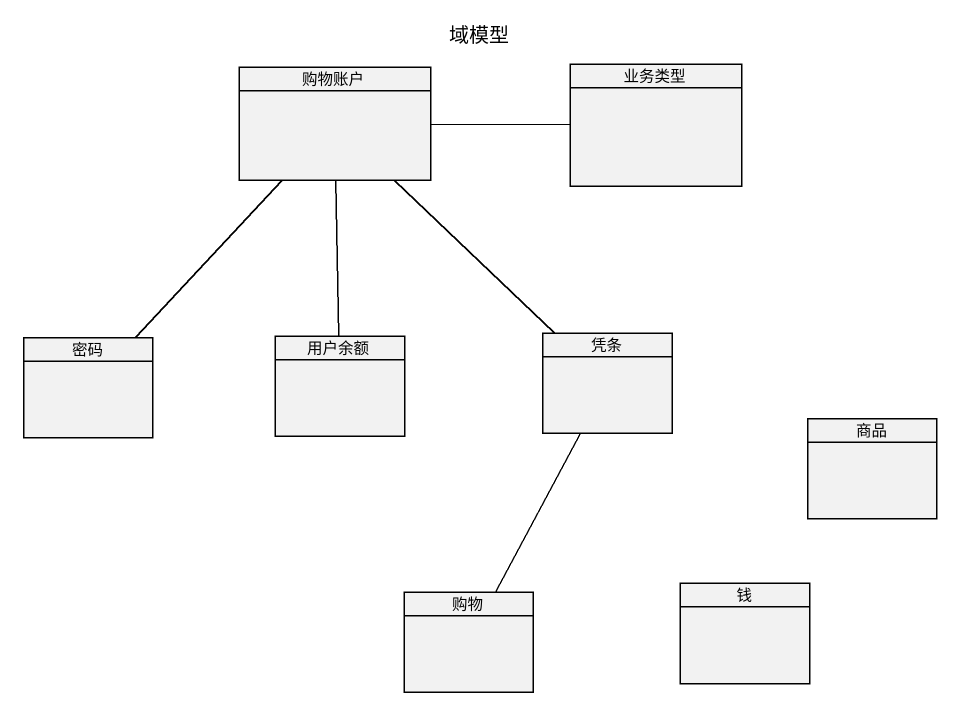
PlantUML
@startuml
title 域模型
hide circle
hide empty members
class 购物账户
class 业务类型
class 密码
class 用户余额
class 凭条
class 商品
class 购物
class 钱
购物账户 -right- 业务类型
购物账户 -- 密码
购物账户 -- 用户余额
购物账户 -- 凭条
凭条 -- 购物
@enduml
